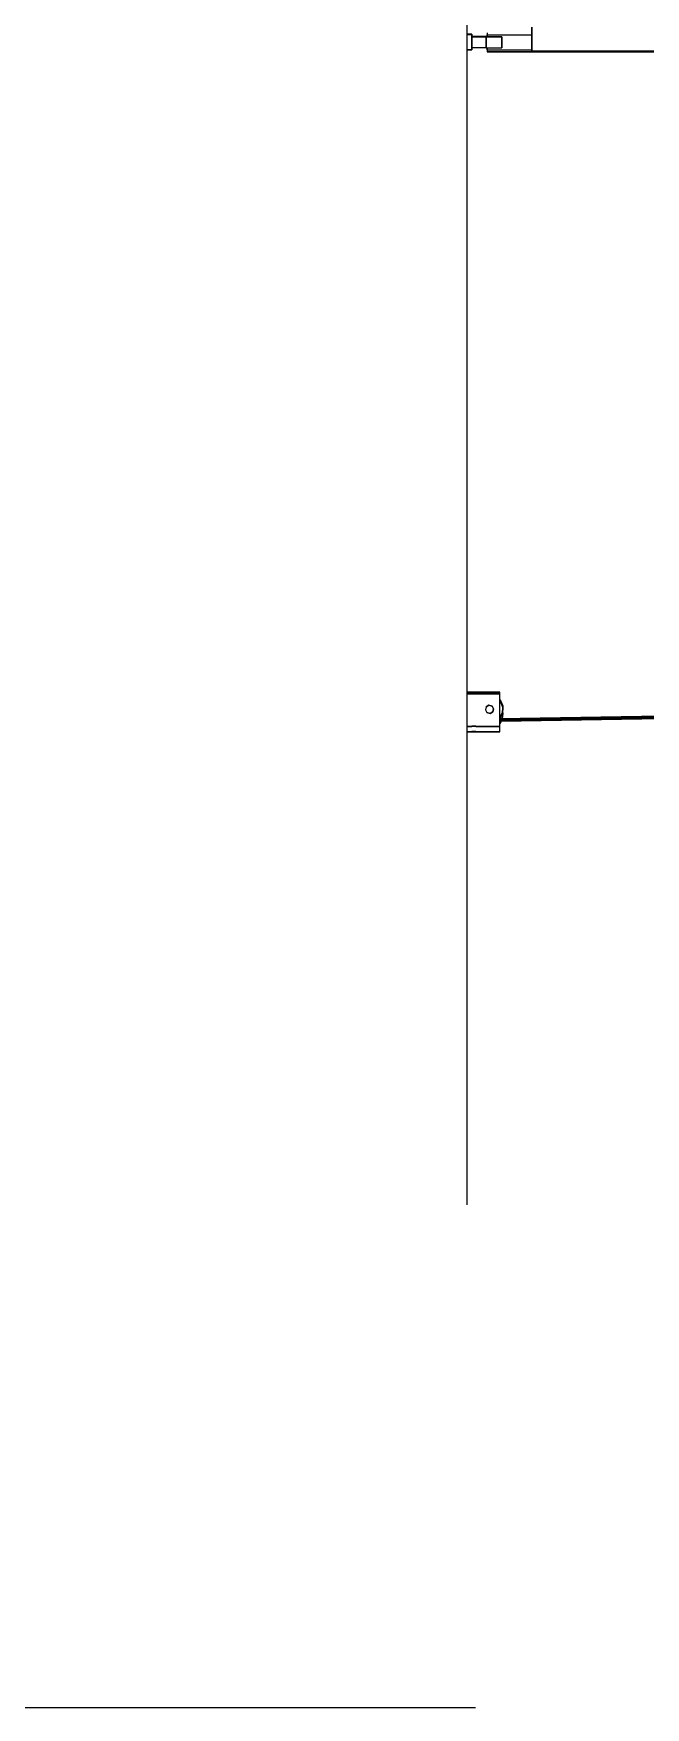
# Model space of a CAD drawing. Extents: x -32 to 51.8, y -51.6 to -5.5.
# Drawn here: x 33.9 to 40.33, y -38.26 to -20.67 of the extents above; entities that cross this region are included whole.
import ezdxf

# ---------------------------------------------------------------- set-up
doc = ezdxf.new("R2010")
doc.units = 0
doc.header["$MEASUREMENT"] = 0
doc.layers.get('0').update_dxf_attribs({"linetype": 'CONTINUOUS'})

msp = doc.modelspace()

# ---------------------------------------------------------------- linework, layer by layer
at = {"linetype": 'ByBlock'}
for p, q in [((38.458, -5.499), (38.458, -32.976)), ((-32.039, -38.257), (38.546, -38.257))]:
    msp.add_line(p, q, dxfattribs=at)
for p, q in [((38.458, -20.681), (38.47, -20.681)), ((38.47, -20.681), (38.458, -20.681)), ((38.458, -20.685), (38.47, -20.685)), ((38.47, -20.685), (38.458, -20.685)), ((38.47, -20.681), (38.51, -20.681)), ((38.51, -20.681), (38.47, -20.681)), ((38.47, -20.685), (38.51, -20.685)), ((38.51, -20.685), (38.47, -20.685)), ((38.51, -20.681), (38.51, -20.685)), ((38.51, -20.685), (38.51, -20.681)), ((38.51, -20.685), (38.51, -20.846)), ((38.51, -20.846), (38.51, -20.685)), ((38.51, -20.704), (38.66, -20.704)), ((38.66, -20.704), (38.51, -20.704)), ((38.51, -20.823), (38.51, -20.709)), ((38.51, -20.709), (38.66, -20.709)), ((38.66, -20.709), (38.51, -20.709)), ((38.51, -20.709), (38.51, -20.823)), ((38.66, -20.704), (38.66, -20.709)), ((38.66, -20.709), (38.66, -20.704)), ((38.66, -20.704), (38.67, -20.704)), ((38.67, -20.704), (38.66, -20.704)), ((38.66, -20.704), (38.66, -20.704)), ((38.67, -20.704), (38.66, -20.704)), ((38.66, -20.704), (38.66, -20.704)), ((38.67, -20.704), (38.66, -20.704)), ((38.66, -20.704), (38.66, -20.704)), ((38.67, -20.704), (38.66, -20.704)), ((38.66, -20.704), (38.66, -20.704)), ((38.66, -20.709), (38.66, -20.823)), ((38.66, -20.823), (38.66, -20.709)), ((38.66, -20.709), (38.824, -20.709)), ((38.824, -20.709), (38.66, -20.709)), ((38.67, -20.666), (38.67, -20.686)), ((38.67, -20.686), (38.67, -20.686)), ((38.67, -20.686), (38.67, -20.709)), ((38.67, -20.686), (38.67, -20.686)), ((38.67, -20.686), (39.138, -20.686)), ((38.67, -20.686), (39.138, -20.686)), ((38.67, -20.709), (38.67, -20.686)), ((38.824, -20.709), (38.824, -20.823)), ((38.824, -20.823), (38.824, -20.709)), ((39.138, -20.86), (39.138, -20.607)), ((39.138, -20.607), (39.138, -20.86)), ((38.47, -20.846), (38.458, -20.846)), ((38.47, -20.846), (38.458, -20.846)), ((38.458, -20.846), (38.47, -20.846)), ((38.51, -20.846), (38.47, -20.846)), ((38.51, -20.846), (38.47, -20.846)), ((38.47, -20.846), (38.51, -20.846)), ((38.66, -20.823), (38.51, -20.823)), ((38.51, -20.846), (38.51, -20.846)), ((38.51, -20.846), (38.51, -20.846)), ((38.51, -20.846), (38.51, -20.846)), ((38.66, -20.823), (38.824, -20.823)), ((38.67, -20.823), (38.67, -20.846)), ((38.67, -20.846), (38.67, -20.823)), ((38.67, -20.846), (38.67, -20.866)), ((38.67, -20.846), (39.138, -20.846)), ((38.67, -20.866), (38.67, -20.866)), ((38.67, -20.866), (38.67, -20.866)), ((41.459, -20.866), (38.67, -20.866)), ((38.67, -20.866), (43.765, -20.866)), ((43.765, -20.866), (38.67, -20.866)), ((40.512, -20.86), (39.138, -20.86)), ((40.512, -20.86), (39.138, -20.86)), ((39.138, -20.86), (39.138, -20.86)), ((39.138, -20.86), (39.138, -20.86)), ((39.138, -20.86), (40.512, -20.86)), ((39.138, -20.86), (39.138, -20.86)), ((38.458, -27.592), (38.458, -27.591)), ((38.458, -27.591), (38.458, -27.591)), ((38.458, -27.591), (38.458, -27.591)), ((38.458, -27.591), (38.51, -27.591)), ((38.51, -27.592), (38.458, -27.592)), ((38.458, -27.592), (38.458, -27.601)), ((38.458, -27.602), (38.458, -27.601)), ((38.458, -27.601), (38.458, -27.601)), ((38.458, -27.601), (38.51, -27.601)), ((38.51, -27.602), (38.458, -27.602)), ((38.458, -27.602), (38.458, -27.602)), ((38.458, -27.602), (38.458, -27.609)), ((38.51, -27.591), (38.55, -27.591)), ((38.55, -27.592), (38.51, -27.592)), ((38.51, -27.601), (38.55, -27.601)), ((38.55, -27.602), (38.51, -27.602)), ((38.55, -27.591), (38.804, -27.591)), ((38.804, -27.591), (38.55, -27.591)), ((38.55, -27.591), (38.55, -27.591)), ((38.55, -27.591), (38.804, -27.591)), ((38.55, -27.591), (38.55, -27.591)), ((38.55, -27.591), (38.804, -27.591)), ((38.804, -27.592), (38.55, -27.592)), ((38.55, -27.601), (38.804, -27.601)), ((38.804, -27.601), (38.55, -27.601)), ((38.55, -27.601), (38.55, -27.602)), ((38.804, -27.602), (38.55, -27.602)), ((38.55, -27.602), (38.804, -27.602)), ((38.55, -27.602), (38.55, -27.602)), ((38.55, -27.602), (38.804, -27.602)), ((38.804, -27.591), (38.804, -27.592)), ((38.804, -27.591), (38.804, -27.591)), ((38.804, -27.591), (38.804, -27.591)), ((38.804, -27.591), (38.804, -27.591)), ((38.804, -27.591), (38.804, -27.591)), ((38.804, -27.601), (38.804, -27.592)), ((38.804, -27.601), (38.804, -27.601)), ((38.804, -27.601), (38.804, -27.602)), ((38.804, -27.602), (38.804, -27.601)), ((38.804, -27.602), (38.804, -27.602)), ((38.804, -27.602), (38.804, -27.602)), ((38.804, -27.609), (38.804, -27.602)), ((38.458, -27.61), (38.458, -27.609)), ((38.458, -27.609), (38.51, -27.609)), ((38.51, -27.61), (38.458, -27.61)), ((38.458, -27.61), (38.458, -27.61)), ((38.458, -27.61), (38.458, -27.61)), ((38.458, -27.61), (38.458, -27.949)), ((38.51, -27.609), (38.55, -27.609)), ((38.51, -27.61), (38.55, -27.61)), ((38.55, -27.609), (38.804, -27.609)), ((38.804, -27.61), (38.55, -27.61)), ((38.804, -27.61), (38.55, -27.61)), ((38.55, -27.61), (38.55, -27.61)), ((38.55, -27.61), (38.804, -27.61)), ((38.55, -27.61), (38.55, -27.61)), ((38.55, -27.61), (38.804, -27.61)), ((38.661, -27.746), (38.652, -27.778)), ((38.652, -27.778), (38.652, -27.778)), ((38.652, -27.778), (38.668, -27.806)), ((38.652, -27.778), (38.652, -27.778)), ((38.689, -27.73), (38.661, -27.746)), ((38.661, -27.746), (38.689, -27.73)), ((38.661, -27.746), (38.661, -27.746)), ((38.721, -27.739), (38.689, -27.73)), ((38.689, -27.73), (38.721, -27.739)), ((38.737, -27.767), (38.721, -27.739)), ((38.721, -27.739), (38.737, -27.767)), ((38.728, -27.799), (38.737, -27.767)), ((38.737, -27.767), (38.728, -27.799)), ((38.737, -27.767), (38.737, -27.767)), ((38.737, -27.767), (38.737, -27.767)), ((38.804, -27.609), (38.804, -27.61)), ((38.804, -27.61), (38.804, -27.61)), ((38.804, -27.61), (38.804, -27.61)), ((38.804, -27.61), (38.804, -27.61)), ((38.804, -27.61), (38.804, -27.61)), ((38.804, -27.949), (38.804, -27.61)), ((38.815, -27.685), (38.804, -27.672)), ((38.804, -27.672), (38.815, -27.685)), ((38.815, -27.685), (38.804, -27.672)), ((38.804, -27.682), (38.815, -27.695)), ((38.815, -27.695), (38.804, -27.682)), ((38.804, -27.69), (38.815, -27.703)), ((38.815, -27.685), (38.834, -27.736)), ((38.834, -27.736), (38.815, -27.685)), ((38.815, -27.695), (38.834, -27.747)), ((38.815, -27.703), (38.834, -27.755)), ((38.834, -27.755), (38.829, -27.809)), ((38.834, -27.755), (38.829, -27.809)), ((38.834, -27.755), (38.829, -27.809)), ((38.834, -27.759), (38.829, -27.814)), ((38.834, -27.762), (38.83, -27.801)), ((38.83, -27.801), (38.834, -27.762)), ((38.834, -27.765), (38.83, -27.802)), ((38.83, -27.802), (38.834, -27.765)), ((38.834, -27.736), (38.833, -27.744)), ((38.833, -27.744), (38.834, -27.736)), ((38.833, -27.74), (38.834, -27.741)), ((38.834, -27.741), (38.833, -27.74)), ((38.834, -27.741), (38.833, -27.745)), ((38.834, -27.741), (38.833, -27.745)), ((38.833, -27.745), (38.834, -27.741)), ((38.834, -27.747), (38.833, -27.753)), ((38.833, -27.753), (38.834, -27.747)), ((38.833, -27.75), (38.834, -27.751)), ((38.833, -27.754), (38.834, -27.751)), ((38.834, -27.751), (38.833, -27.754)), ((38.833, -27.754), (38.834, -27.751)), ((38.833, -27.754), (38.834, -27.751)), ((38.834, -27.751), (38.833, -27.754)), ((38.833, -27.759), (38.834, -27.759)), ((38.834, -27.736), (38.834, -27.736)), ((38.834, -27.751), (38.834, -27.751)), ((38.834, -27.751), (38.834, -27.751)), ((38.834, -27.751), (38.834, -27.751)), ((38.834, -27.755), (38.834, -27.755)), ((38.834, -27.759), (38.834, -27.757)), ((38.834, -27.757), (38.834, -27.759)), ((38.834, -27.757), (38.834, -27.757)), ((38.834, -27.757), (38.834, -27.759)), ((38.834, -27.757), (38.834, -27.757)), ((38.834, -27.757), (38.834, -27.757)), ((38.834, -27.759), (38.834, -27.757)), ((38.834, -27.757), (38.834, -27.757)), ((38.834, -27.759), (38.834, -27.758)), ((38.834, -27.758), (38.834, -27.759)), ((38.834, -27.759), (38.834, -27.759)), ((38.834, -27.759), (38.834, -27.759)), ((38.834, -27.759), (38.834, -27.759)), ((38.834, -27.76), (38.834, -27.76)), ((38.834, -27.76), (38.834, -27.762)), ((38.834, -27.76), (38.834, -27.76)), ((38.834, -27.762), (38.834, -27.76)), ((38.834, -27.762), (38.834, -27.762)), ((38.834, -27.762), (38.834, -27.762)), ((38.834, -27.763), (38.834, -27.763)), ((38.834, -27.763), (38.834, -27.763)), ((38.834, -27.763), (38.834, -27.764)), ((38.834, -27.763), (38.834, -27.763)), ((38.834, -27.764), (38.834, -27.763)), ((38.834, -27.764), (38.834, -27.765)), ((38.834, -27.765), (38.834, -27.764)), ((38.458, -27.949), (38.51, -27.949)), ((38.458, -27.949), (38.458, -27.954)), ((38.458, -27.949), (38.51, -27.949)), ((38.458, -27.949), (38.458, -27.949)), ((38.458, -27.953), (38.458, -27.954)), ((38.458, -27.953), (38.458, -27.953)), ((38.458, -27.954), (38.458, -28.005)), ((38.458, -27.954), (38.51, -27.954)), ((38.55, -27.949), (38.51, -27.949)), ((38.55, -27.949), (38.51, -27.949)), ((38.55, -27.954), (38.51, -27.954)), ((38.55, -27.949), (38.804, -27.949)), ((38.55, -27.949), (38.804, -27.949)), ((38.55, -27.954), (38.804, -27.954)), ((38.668, -27.806), (38.668, -27.806)), ((38.668, -27.806), (38.7, -27.815)), ((38.7, -27.815), (38.668, -27.806)), ((38.7, -27.815), (38.728, -27.799)), ((38.728, -27.799), (38.7, -27.815)), ((38.7, -27.815), (38.7, -27.815)), ((38.7, -27.815), (38.7, -27.815)), ((38.728, -27.799), (38.728, -27.799)), ((38.804, -27.87), (43.32, -27.795)), ((38.804, -27.873), (43.32, -27.798)), ((38.804, -27.87), (43.32, -27.798)), ((38.804, -27.874), (43.348, -27.799)), ((38.804, -27.878), (43.349, -27.802)), ((38.804, -27.874), (43.349, -27.802)), ((38.804, -27.886), (43.353, -27.809)), ((38.804, -27.878), (43.353, -27.809)), ((43.356, -27.816), (38.804, -27.886)), ((38.804, -27.893), (43.356, -27.816)), ((43.357, -27.819), (38.804, -27.894)), ((38.804, -27.897), (43.357, -27.819)), ((38.804, -27.86), (38.806, -27.858)), ((38.806, -27.858), (38.804, -27.86)), ((38.804, -27.86), (38.806, -27.859)), ((38.806, -27.859), (38.804, -27.86)), ((39.519, -27.862), (38.804, -27.873)), ((38.806, -27.863), (38.804, -27.864)), ((38.804, -27.864), (38.806, -27.863)), ((38.804, -27.864), (38.806, -27.863)), ((38.806, -27.863), (38.804, -27.864)), ((38.806, -27.915), (38.804, -27.916)), ((38.804, -27.916), (38.806, -27.915)), ((38.804, -27.916), (38.806, -27.915)), ((38.806, -27.915), (38.804, -27.916)), ((38.804, -27.921), (38.806, -27.92)), ((38.804, -27.921), (38.806, -27.92)), ((38.806, -27.92), (38.804, -27.921)), ((38.806, -27.92), (38.804, -27.921)), ((38.804, -27.949), (38.804, -27.949)), ((38.804, -27.954), (38.804, -27.949)), ((38.804, -27.949), (38.804, -27.949)), ((38.804, -27.949), (38.804, -27.949)), ((38.804, -28.005), (38.804, -27.954)), ((38.806, -27.858), (38.829, -27.809)), ((38.829, -27.809), (38.806, -27.858)), ((38.806, -27.859), (38.829, -27.809)), ((38.829, -27.809), (38.806, -27.859)), ((38.829, -27.814), (38.806, -27.863)), ((38.806, -27.863), (38.829, -27.814)), ((38.806, -27.863), (38.829, -27.814)), ((38.829, -27.814), (38.806, -27.863)), ((38.814, -27.897), (38.806, -27.915)), ((38.806, -27.915), (38.814, -27.897)), ((38.806, -27.915), (38.814, -27.897)), ((38.814, -27.897), (38.806, -27.915)), ((38.806, -27.92), (38.816, -27.897)), ((38.806, -27.92), (38.816, -27.897)), ((38.816, -27.897), (38.806, -27.92)), ((38.816, -27.897), (38.806, -27.92)), ((38.806, -27.92), (38.806, -27.92)), ((38.816, -27.897), (43.305, -27.82)), ((38.816, -27.897), (43.305, -27.82)), ((38.829, -27.866), (38.827, -27.869)), ((38.827, -27.869), (38.829, -27.866)), ((38.827, -27.869), (38.829, -27.866)), ((38.829, -27.866), (38.827, -27.869)), ((38.829, -27.869), (43.32, -27.795)), ((38.834, -27.811), (38.829, -27.866)), ((38.829, -27.866), (38.834, -27.811)), ((38.834, -27.816), (38.829, -27.869)), ((38.829, -27.869), (38.834, -27.816)), ((38.83, -27.801), (38.834, -27.811)), ((38.833, -27.815), (38.834, -27.816)), ((38.834, -27.816), (38.834, -27.816)), ((38.458, -28.005), (38.51, -28.005)), ((38.458, -28.005), (38.458, -28.01)), ((38.458, -28.009), (38.458, -28.009)), ((38.458, -28.009), (38.458, -28.01)), ((38.458, -28.01), (38.458, -28.01)), ((38.458, -28.01), (38.51, -28.01)), ((38.55, -28.005), (38.51, -28.005)), ((38.51, -28.01), (38.55, -28.01)), ((38.55, -28.005), (38.804, -28.005)), ((38.55, -28.01), (38.804, -28.01)), ((38.804, -28.01), (38.804, -28.005)), ((38.804, -28.01), (38.804, -28.01))]:
    msp.add_line(p, q)

doc.saveas('drawing.dxf')
